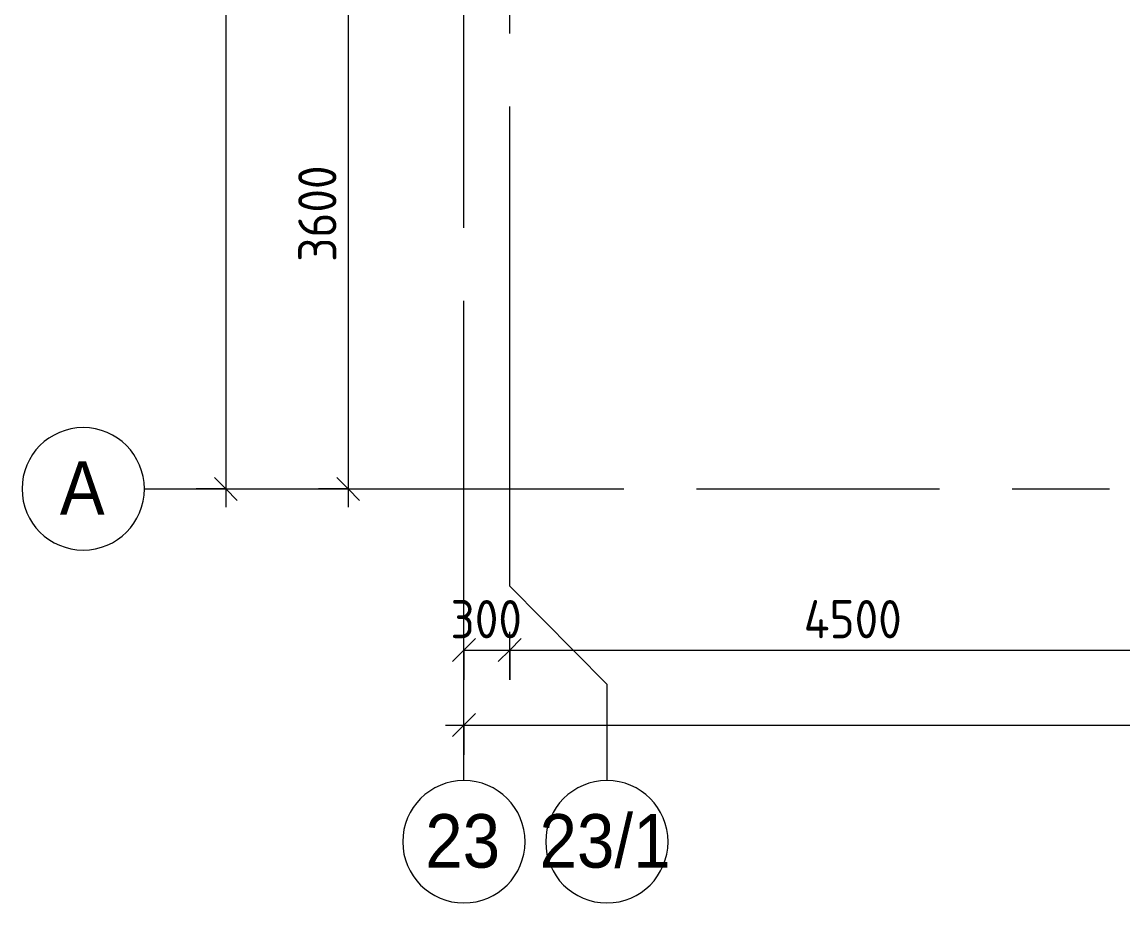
# Model space of a CAD drawing. Header units: millimetres. Extents: x 81671 to 282875, y -8553 to 29000.
# Drawn here: x 81671 to 88870, y -2706 to 3051 of the extents above; entities that cross this region are included whole.
import ezdxf

# ---------------------------------------------------------------- set-up
doc = ezdxf.new("R2010")
doc.units = ezdxf.units.MM
doc.linetypes.add('Осевая', pattern=[3175, 635, -476.25, 1587.5, -476.25])
for name, color, linetype, lineweight in [('A-ANNO-DIMS', 7, 'Continuous', 9), ('A-ANNO-DIMS-100', 7, 'Continuous', 9), ('Оси', 7, 'Continuous', 9), ('Оси-1', 7, 'Continuous', 20), ('Оси-2', 7, 'Осевая', 9)]:
    doc.layers.add(name, color=color, linetype=linetype, lineweight=lineweight)
doc.styles.add('Arial', font='arial.ttf', dxfattribs={"width": 0.9, "height": 350})
doc.styles.add('ISOCPEUR', font='isocpeur.ttf', dxfattribs={"width": 0.9, "height": 250})
doc.dimstyles.new('ISO-2_5_0_9К_БОЛЬШОЙ', dxfattribs={"dimscale": 304.8, "dimtxt": 248.995294, "dimasz": 0.492126, "dimexe": 0.393701, "dimexo": 0.984252, "dimgap": 0, "dimtad": 1, "dimdec": 0, "dimrnd": 10, "dimzin": 0, "dimdsep": 46, "dimtxsty": 'ISOCPEUR', "dimblk1": 'OBLIQUE', "dimblk2": 'OBLIQUE', "dimsah": 1, "dimcen": 0.09, "dimdle": 0.393701, "dimazin": 0, "dimtfac": 1, "dimtdec": 4, "dimtix": 1, "dimtmove": 0, "dimatfit": 3, "dimfxl": 1, "dimtvp": 1, "dimtolj": 1, "dimtzin": 0, "dimarcsym": 2})
doc.dimstyles.new('ISO-2_5_0_9К_БОЛЬШОЙ_1', dxfattribs={"dimscale": 304.8, "dimtxt": 248.995294, "dimasz": 0.492126, "dimexe": 0.393701, "dimexo": 0.984252, "dimgap": 0, "dimtad": 1, "dimdec": 0, "dimrnd": 10, "dimzin": 0, "dimdsep": 46, "dimtxsty": 'ISOCPEUR', "dimblk1": 'OBLIQUE', "dimblk2": 'OBLIQUE', "dimsah": 1, "dimcen": 0.09, "dimdle": 0.393701, "dimazin": 0, "dimtfac": 1, "dimtdec": 4, "dimtix": 1, "dimtmove": 2, "dimatfit": 3, "dimfxl": 1, "dimtvp": 1, "dimtolj": 1, "dimtzin": 0, "dimarcsym": 2})

# ---------------------------------------------------------------- blocks, each defined once
blk = doc.blocks.new('Ось сетки - D8-29747960-План отделки полов с раскладкой материалов 1 этажа в осях 23_1-33')
at = {"layer": 'Оси-1'}
for start, end in [(360, 180), (180, 360)]:
    blk.add_arc((0, 0), 4, start, end, dxfattribs=at)
blk = doc.blocks.new('DIMBLOCK1-План отделки полов с раскладкой материалов 1 этажа в осях 23_1-33')
at = {"layer": 'A-ANNO-DIMS-100'}
for p, q in [((84560, -1247.2), (84560, -933.3)), ((84860, -1247.2), (84860, -933.3)), ((84560, -1053.3), (84860, -1053.3)), ((84560, -1053.3), (84560, -1247.2)), ((84860, -1053.3), (84860, -1247.2))]:
    blk.add_line(p, q, dxfattribs=at)
at = {"layer": 'A-ANNO-DIMS-100', "lineweight": 20}
for p, q in [((84560, -1053.3), (84635, -978.3)), ((84860, -1053.3), (84935, -978.3)), ((84560, -1053.3), (84485, -1128.3)), ((84860, -1053.3), (84785, -1128.3))]:
    blk.add_line(p, q, dxfattribs=at)
at = {"layer": 'A-ANNO-DIMS-100', "color": 0, "insert": (84473, -726.6), "char_height": 250, "width": 568.858, "attachment_point": 1, "line_spacing_factor": 1.149209, "style": 'ISOCPEUR'}
blk.add_mtext('300', dxfattribs=at)
blk = doc.blocks.new('_Oblique')
at = {"color": 0, "linetype": 'ByBlock', "lineweight": -2}
blk.add_line((-0.5, -0.5), (0.5, 0.5), dxfattribs=at)
blk = doc.blocks.new('DIMBLOCK2-План отделки полов с раскладкой материалов 1 этажа в осях 23_1-33')
at = {"layer": 'A-ANNO-DIMS-100'}
for p, q in [((84860, -1247.2), (84860, -933.3)), ((89360, -1247.2), (89360, -933.3)), ((84860, -1053.3), (89360, -1053.3)), ((84860, -1053.3), (84860, -1247.2)), ((89360, -1053.3), (89360, -1247.2))]:
    blk.add_line(p, q, dxfattribs=at)
at = {"layer": 'A-ANNO-DIMS-100', "lineweight": 20}
for p, q in [((84860, -1053.3), (84935, -978.3)), ((89360, -1053.3), (89435, -978.3)), ((84860, -1053.3), (84785, -1128.3)), ((89360, -1053.3), (89285, -1128.3))]:
    blk.add_line(p, q, dxfattribs=at)
at = {"layer": 'A-ANNO-DIMS-100', "color": 0, "insert": (86782, -726.6), "char_height": 250, "width": 787.208, "attachment_point": 1, "line_spacing_factor": 1.149209, "style": 'ISOCPEUR'}
blk.add_mtext('4500', dxfattribs=at)
blk = doc.blocks.new('DIMBLOCK24-План отделки полов с раскладкой материалов 1 этажа в осях 23_1-33')
at = {"layer": 'A-ANNO-DIMS-100', "lineweight": 20}
for p, q in [((83803.5, 3600), (83728.5, 3675)), ((83803.5, 3600), (83878.5, 3525)), ((83803.5, 0), (83728.5, 75)), ((83803.5, 0), (83878.5, -75))]:
    blk.add_line(p, q, dxfattribs=at)
at = {"layer": 'A-ANNO-DIMS-100'}
for p, q in [((83609.6, 3600), (83923.5, 3600)), ((83803.5, 3600), (83609.6, 3600)), ((83803.5, 3600), (83803.5, -120)), ((83609.6, 0), (83923.5, 0)), ((83803.5, 0), (83609.6, 0))]:
    blk.add_line(p, q, dxfattribs=at)
at = {"layer": 'A-ANNO-DIMS-100', "color": 0, "insert": (83476.9, 1484), "char_height": 250, "width": 758.478, "attachment_point": 1, "rotation": 90, "line_spacing_factor": 1.149209, "style": 'ISOCPEUR'}
blk.add_mtext('3600', dxfattribs=at)
blk = doc.blocks.new('DIMBLOCK25-План отделки полов с раскладкой материалов 1 этажа в осях 23_1-33')
at = {"layer": 'A-ANNO-DIMS-100', "lineweight": 20}
for p, q in [((83003.5, 27000), (82928.5, 27075)), ((83003.5, 27000), (83078.5, 26925)), ((83003.5, 0), (82928.5, 75)), ((83003.5, 0), (83078.5, -75))]:
    blk.add_line(p, q, dxfattribs=at)
at = {"layer": 'A-ANNO-DIMS-100'}
for p, q in [((83003.5, 27120), (83003.5, -120)), ((82809.6, 27000), (83123.5, 27000)), ((83003.5, 27000), (82809.6, 27000)), ((82809.6, 0), (83123.5, 0)), ((83003.5, 0), (82809.6, 0))]:
    blk.add_line(p, q, dxfattribs=at)
at = {"layer": 'A-ANNO-DIMS-100', "color": 0, "insert": (82676.9, 13572), "char_height": 250, "width": 948.097, "attachment_point": 1, "rotation": 90, "line_spacing_factor": 1.149209, "style": 'ISOCPEUR'}
blk.add_mtext('27000', dxfattribs=at)
blk = doc.blocks.new('DIMBLOCK26-План отделки полов с раскладкой материалов 1 этажа в осях 23_1-33')
at = {"layer": 'A-ANNO-DIMS-100'}
for p, q in [((84560, -1737.1), (84560, -1423.2)), ((125010, -1737.1), (125010, -1423.2)), ((84440, -1543.2), (125130, -1543.2)), ((84560, -1543.2), (84560, -1737.1)), ((125010, -1543.2), (125010, -1737.1))]:
    blk.add_line(p, q, dxfattribs=at)
at = {"layer": 'A-ANNO-DIMS-100', "lineweight": 20}
for p, q in [((84560, -1543.2), (84635, -1468.2)), ((125010, -1543.2), (125085, -1468.2)), ((84560, -1543.2), (84485, -1618.2)), ((125010, -1543.2), (124935, -1618.2))]:
    blk.add_line(p, q, dxfattribs=at)
at = {"layer": 'A-ANNO-DIMS-100', "color": 0, "insert": (104366, -1216.6), "char_height": 250, "width": 1005.558, "attachment_point": 1, "line_spacing_factor": 1.149209, "style": 'ISOCPEUR'}
blk.add_mtext('40450', dxfattribs=at)

msp = doc.modelspace()

# ---------------------------------------------------------------- linework, layer by layer
at = {"layer": 'Оси'}
for p, q in [((84860, -636.3), (84860, 1863.7)), ((84560, -1906.3), (84560, 593.7)), ((82470.8, 0), (84970.8, 0)), ((84860, -636.3), (85495, -1276.9)), ((85495, -1276.9), (85495, -1906.3))]:
    msp.add_line(p, q, dxfattribs=at)
at = {"layer": 'Оси-2'}
for p, q in [((84560, 593.7), (84560, 19415.1)), ((84860, 1863.7), (84860, 19415.1)), ((84970.8, 0), (122760, 0))]:
    msp.add_line(p, q, dxfattribs=at)

# ---------------------------------------------------------------- block references
at = {"layer": 'Оси-1', "xscale": 99.99999999999993, "yscale": 99.99999999999993, "zscale": 99.99999999999993, "rotation": 269.9999999999994}
msp.add_blockref('Ось сетки - D8-29747960-План отделки полов с раскладкой материалов 1 этажа в осях 23_1-33', (82070.8, 0), dxfattribs=at)
at = {"layer": 'Оси-1', "xscale": 99.99999999999993, "yscale": 99.99999999999993, "zscale": 99.99999999999993}
for p in [(84560, -2306.3), (85495, -2306.3)]:
    msp.add_blockref('Ось сетки - D8-29747960-План отделки полов с раскладкой материалов 1 этажа в осях 23_1-33', p, dxfattribs=at)

# ---------------------------------------------------------------- texts
at = {"layer": 'Оси', "char_height": 350, "attachment_point": 1, "style": 'Arial'}
for s, insert, width in [('\\fArial|b0|i0|c204|p34|;\\W.9;А', (81918, 181), 360.759), ('23', (84307.4, -2125.6), 606.076), ('23/1', (85054.7, -2125.6), 1060.633)]:
    msp.add_mtext(s, dxfattribs=dict(at, insert=insert, width=width))

# ---------------------------------------------------------------- dimensions: what is measured, and where the dimension line sits
at = {"layer": 'A-ANNO-DIMS'}
dim = msp.add_linear_dim(base=(83003.5, 0), p1=(83109.6, 27000), p2=(83109.6, 0), angle=90, dimstyle='ISO-2_5_0_9К_БОЛЬШОЙ_1', override={"dimpost": '<>', "dimfxl": 26999.999823}, dxfattribs=at)
dim.commit()
dim.dimension.update_dxf_attribs({"geometry": 'DIMBLOCK25-План отделки полов с раскладкой материалов 1 этажа в осях 23_1-33', "text_midpoint": (82843.6, 14046), "dimtype": 160, "text_rotation": 90})
dim = msp.add_linear_dim(base=(83803.5, 0), p1=(83909.6, 3600), p2=(83909.6, 0), angle=90, dimstyle='ISO-2_5_0_9К_БОЛЬШОЙ', override={"dimpost": '<>', "dimfxl": 3600}, dxfattribs=at)
dim.commit()
dim.dimension.update_dxf_attribs({"geometry": 'DIMBLOCK24-План отделки полов с раскладкой материалов 1 этажа в осях 23_1-33', "text_midpoint": (83678.5, 1800)})
for base, p1, p2, override, picture, middle in [((84860, -1053.3), (84560, -947.2), (84860, -947.2), {"dimpost": '<>', "dimfxl": 300}, 'DIMBLOCK1-План отделки полов с раскладкой материалов 1 этажа в осях 23_1-33', (84710, -928.3)), ((89360, -1053.3), (84860, -947.2), (89360, -947.2), {"dimpost": '<>', "dimfxl": 4500}, 'DIMBLOCK2-План отделки полов с раскладкой материалов 1 этажа в осях 23_1-33', (87110, -928.3)), ((125010, -1543.2), (84560, -1437.1), (125010, -1437.1), {"dimpost": '<>', "dimfxl": 40450}, 'DIMBLOCK26-План отделки полов с раскладкой материалов 1 этажа в осях 23_1-33', (104785, -1418.2))]:
    dim = msp.add_linear_dim(base=base, p1=p1, p2=p2, dimstyle='ISO-2_5_0_9К_БОЛЬШОЙ', override=override, dxfattribs=at)
    dim.commit()
    dim.dimension.update_dxf_attribs({"geometry": picture, "text_midpoint": middle})

doc.saveas('drawing.dxf')
